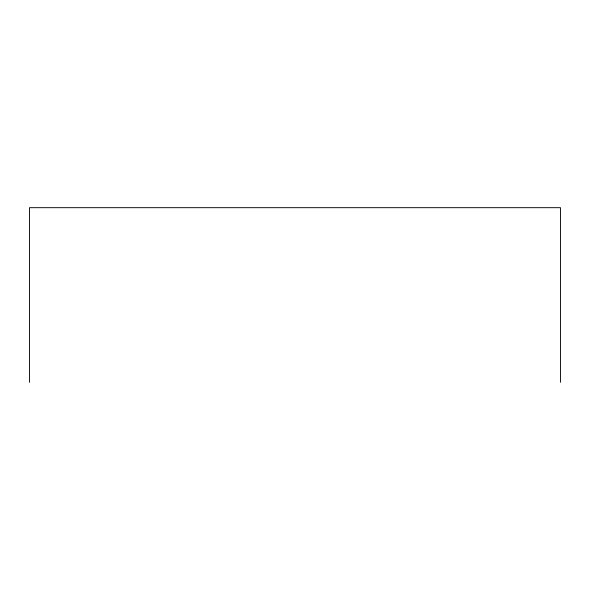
<?xml version="1.0" encoding="UTF-8"?>
<svg xmlns="http://www.w3.org/2000/svg" width="590" height="590" viewBox="0 0 590 590"><rect width="100%" height="100%" fill="white"/><g stroke="black" fill="none" stroke-linecap="round" stroke-linejoin="round"><path stroke-width="0.89" d="M560.5 382.32L560.5 207.68L29.5 207.68L29.5 382.32"/></g></svg>
